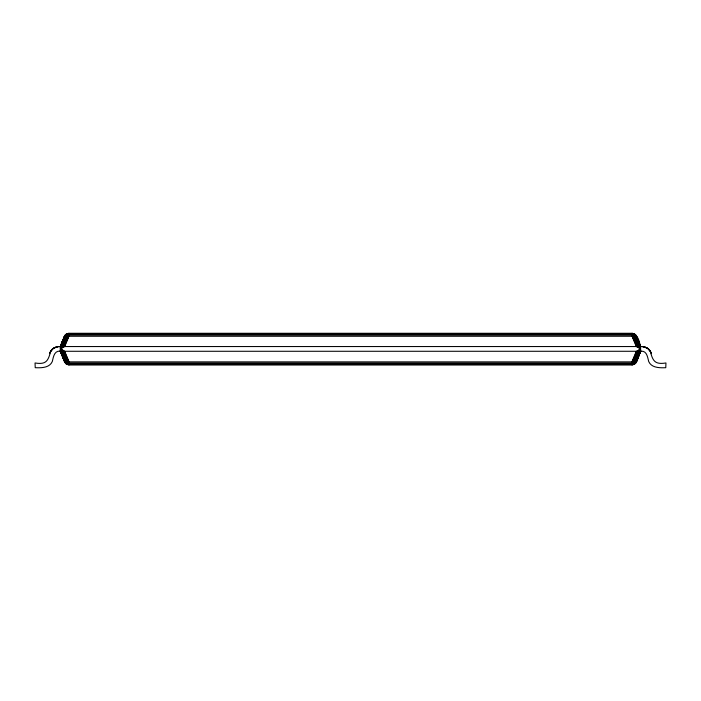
<?xml version="1.0" encoding="UTF-8"?>
<svg xmlns="http://www.w3.org/2000/svg" width="701" height="701" viewBox="0 0 701 701"><rect width="100%" height="100%" fill="white"/><g stroke="black" fill="none" stroke-linecap="round" stroke-linejoin="round"><path stroke-width="1.05" d="M64.492 336.261L60.339 346.627L65.202 335.052L68.882 333.299L632.118 333.299C639.268 334.815 640.372 345.243 640.661 351.28C637.761 355.337 638.392 364.24 631.995 364.844L69.005 364.844L66.358 364.029L64.623 361.882L60.339 351.28L60.339 346.548L64.492 336.261L67.498 333.51L68.882 336.261L632.118 336.261L635.474 335.709L636.508 336.261L640.661 346.618L635.798 335.052L633.502 333.51L632.118 336.261L636.28 346.548L640.661 348.914L635.474 335.709L632.118 333.51L68.882 333.51L66.236 334.114L64.492 336.261L60.339 346.618L65.202 335.052L68.882 336.261L64.72 346.548L60.339 348.914L65.526 335.709L68.882 333.51L67.559 333.702M640.661 346.548C644.298 346.215 648.101 347.775 650.151 350.859C652.727 360.367 654.261 364.879 665.95 362.969L665.775 367.701C659.825 367.937 651.571 368.034 648.688 361.514C647.636 357.256 646.769 350.255 640.661 351.28L635.667 363.092L633.38 364.634L631.995 361.882L69.005 361.882L65.657 362.435L64.623 361.882L60.339 351.21C54.231 350.342 53.355 357.195 52.312 361.514C49.429 368.034 41.175 367.937 35.225 367.701L35.05 362.969C47.02 364.984 48.124 360.121 50.954 350.71C53.022 347.714 56.763 346.233 60.339 346.548M633.31 334.132L68.882 334.114L66.481 335.709L62.967 347.153L67.629 335.902L68.882 335.052L632.118 335.052L634.519 335.709C636.85 334.368 633.108 333.562 632.118 333.299L632.118 336.261L636.876 346.627L632.994 335.183M68.006 335.183L66.481 335.709L60.961 348.914L64.72 351.28L69.005 361.882L67.62 364.634L64.974 362.242L60.339 351.21M49.508 353.69C50.656 349.554 54.731 346.496 59.024 346.548M61.977 347.906L66.481 335.709L65.631 334.885M63.589 346.82L67.629 335.902L66.577 334.097M635.395 334.859L640.661 347.153L635.474 335.709L632.118 334.114L634.519 335.709L640.039 348.914L637.533 350.956L633.24 362.242L631.995 363.092L69.005 363.092L66.613 362.435L65.728 363.284L60.339 351.008M66.481 335.709L64.843 335.902L60.339 347.626L65.526 335.709L68.882 334.114L67.69 334.132M640.276 351.21L635.667 363.092L631.995 361.882L636.28 351.28L637.533 350.956M640.661 348.914L635.343 362.435L631.995 364.634L69.005 364.634L66.358 364.029L65.728 363.284M60.715 346.215L64.843 335.902L60.339 346.82M635.246 363.258L636.377 361.882L640.661 351.201M636.377 361.882L640.661 351.28M640.661 350.956L636.026 362.242L631.995 364.029L69.005 364.029L66.946 363.626L65.657 362.435L60.339 350.202L65.333 363.092L65.841 362.68L69.005 364.029L66.613 362.435L60.961 348.914M60.339 346.872L64.843 335.902M640.661 351.008L636.026 362.242L640.661 350.675L635.343 362.435L632.863 362.96M640.039 348.914L634.387 362.435L631.995 364.029L633.187 364.012M640.661 349.922L635.343 362.435L635.746 362.706M637.393 357.729L638.62 354.908M60.768 346.198L63.362 340.476M49.85 352.717L53.241 348.415L58.271 346.574M66.7 364.047L67.76 362.242L64.185 351.21L69.005 361.882L69.005 364.844L67.673 364.476M634.423 334.097L633.371 335.902L637.533 346.872M66.358 364.029L67.76 362.242L63.589 351.008M634.764 334.114L633.371 335.902L638.69 347.626L634.519 335.709M634.3 364.047L633.24 362.242L636.876 351.201L631.995 361.882L631.995 364.844L634.642 364.029L635.535 362.978M635.053 335.192L635.798 335.052L635.474 335.709L640.661 347.906M65.289 362.689L66.192 362.838M67.541 333.667L68.882 333.299L68.882 336.261L64.185 346.618L67.629 335.902L66.236 334.114M68.032 363.302L69.005 363.092M632.118 335.052L633.099 334.841M633.318 364.432L631.995 364.634L633.327 364.476M64.72 346.548L636.28 346.548M64.72 351.28L636.28 351.28M641.976 346.548C646.269 346.504 650.344 349.554 651.492 353.69M642.729 346.574L647.759 348.415L651.15 352.717M633.459 333.667L632.118 333.51L633.441 333.702M67.682 364.432L69.005 364.634L67.813 364.012M631.995 363.092L632.968 363.302M67.901 334.841L68.882 335.052M635.272 363.284L634.387 362.435L638.69 350.202L633.24 362.242L634.642 364.029M635.842 335.455L640.661 346.627M68.137 362.96L62.967 350.675L66.613 362.435L61.977 349.922M62.555 355.573L60.339 350.675L64.974 362.242L60.339 350.956M638.068 341.667L639.365 344.647M639.908 345.672L636.158 335.902L640.661 346.82M636.158 335.902L640.661 346.872M60.339 348.914L65.657 362.435"/></g></svg>
